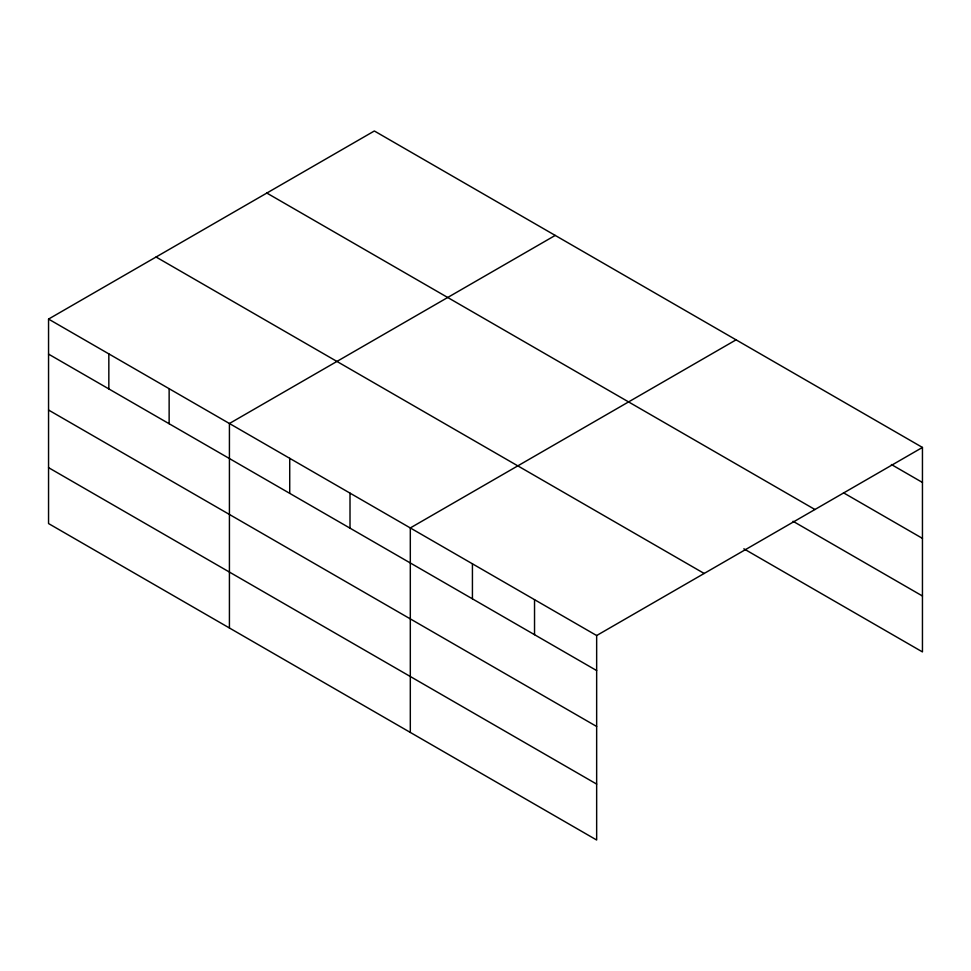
<?xml version="1.0" encoding="UTF-8"?>
<svg xmlns="http://www.w3.org/2000/svg" width="971" height="971" viewBox="0 0 971 971"><rect width="100%" height="100%" fill="white"/><g stroke="black" fill="none" stroke-linecap="round" stroke-linejoin="round"><path stroke-width="1.46" d="M596.655 726.478L596.655 635.532L48.55 319.083L48.55 523.563L596.655 840.012L596.655 726.478L48.55 410.029M743.859 548.809L922.45 651.917L922.45 447.437L374.345 130.988L48.55 319.083M555.218 235.419L229.423 423.502L229.423 627.994M736.091 339.838L410.308 527.933L410.308 732.425M596.655 635.532L922.45 447.437M891.39 464.526L922.45 482.466M843.508 492.807L922.45 538.383M266.831 193.059L814.936 509.508M793.04 521.281L922.45 596M156.064 257.012L704.169 573.46M48.55 354.112L596.655 670.56M48.55 467.646L596.655 784.095M534.536 599.665L534.536 634.694M472.428 563.799L472.428 598.828M350.009 493.122L350.009 528.151M289.722 458.312L289.722 493.341M169.136 388.703L169.136 423.72M108.837 353.893L108.837 388.91"/></g></svg>
